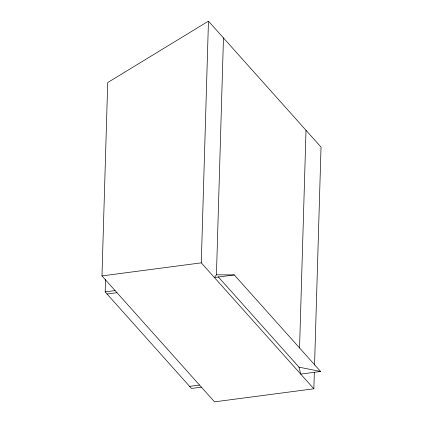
<?xml version="1.0" encoding="UTF-8"?>
<svg xmlns="http://www.w3.org/2000/svg" width="423" height="423" viewBox="0 0 423 423"><rect width="100%" height="100%" fill="white"/><g stroke="black" fill="none" stroke-linecap="round" stroke-linejoin="round"><path stroke-width="0.63" d="M314.342 372.272L313.855 388.785L214.54 401.85L101.975 275.907L107.712 82.554L208.46 21.15L321.025 147.093L314.559 365.007M201.406 387.156L191.476 388.462L105.174 291.907L105.544 279.386M313.855 388.785L201.285 262.842L208.46 21.15M218.194 276.764L298.987 367.153L300.721 374.091L320.586 371.473L234.284 274.918L214.419 277.536L216.439 274.797L223.471 37.943M299.558 348.023L306.019 130.3M101.975 275.907L201.285 262.842M105.174 291.907L115.104 290.601M107.051 294.006L116.981 292.7M189.599 386.363L199.529 385.057M216.439 274.797L234.284 274.918M298.987 367.153L320.586 371.473"/></g></svg>
